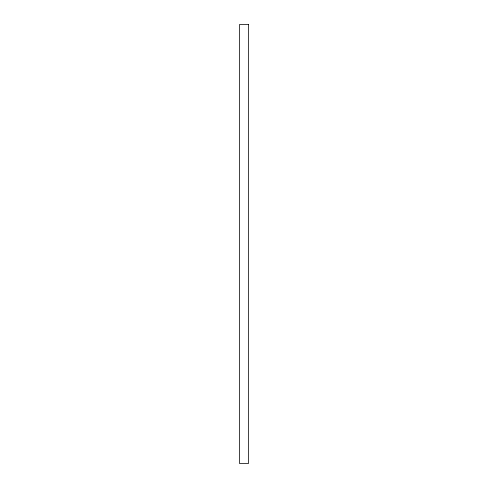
<?xml version="1.0" encoding="UTF-8"?>
<svg xmlns="http://www.w3.org/2000/svg" width="488" height="488" viewBox="0 0 488 488"><rect width="100%" height="100%" fill="white"/><g stroke="black" fill="none" stroke-linecap="round" stroke-linejoin="round"><path stroke-width="0.73" d="M248.392 24.4L239.608 24.4L239.608 463.6L248.392 463.6L248.392 24.4"/></g></svg>
